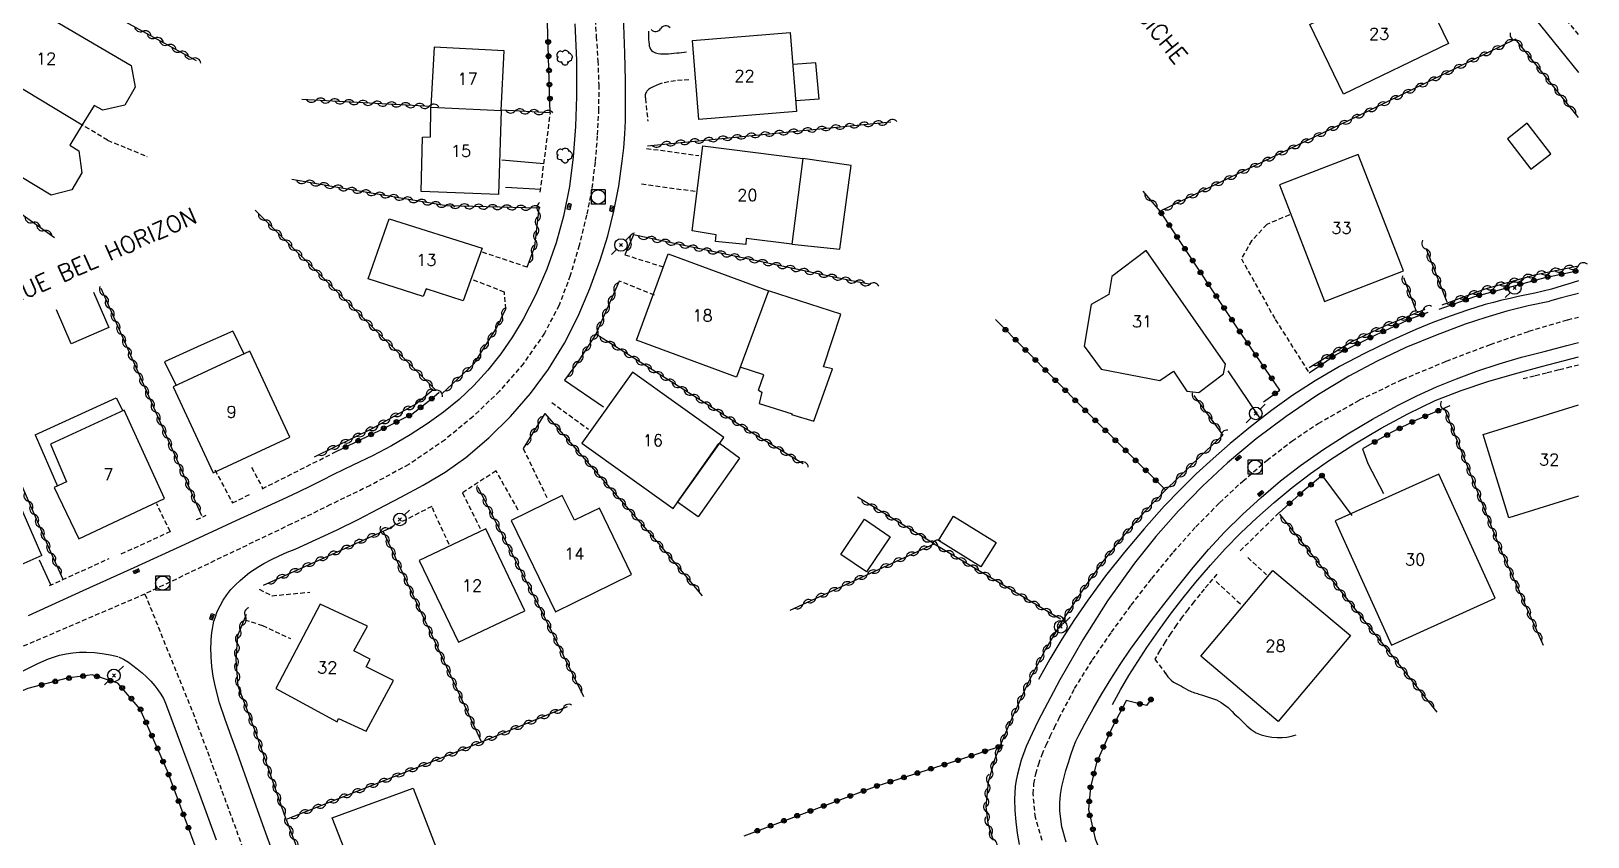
# Model space of a CAD drawing. Header units: millimetres. Extents: x 159000 to 160002, y 156999 to 158000.
# Drawn here: x 159836.4 to 160001, y 157367.5 to 157452.7 of the extents above; entities that cross this region are included whole.
import ezdxf
from ezdxf.enums import TextEntityAlignment as Align

# ---------------------------------------------------------------- set-up
doc = ezdxf.new("R2010")
doc.units = ezdxf.units.MM
doc.linetypes.add('DASHED', pattern=[0.75, 0.5, -0.25])
doc.layers.get('0').update_dxf_attribs({"linetype": 'CONTINUOUS'})
for name, color, linetype in [('W0001', 6, 'DASHED'), ('W0014', 7, 'CONTINUOUS'), ('W0017', 7, 'CONTINUOUS'), ('W0101', 7, 'CONTINUOUS'), ('W0104', 1, 'CONTINUOUS'), ('W0112', 1, 'DASHED'), ('W0300', 7, 'CONTINUOUS'), ('W0310', 3, 'CONTINUOUS'), ('W0323', 7, 'CONTINUOUS'), ('W0401', 7, 'CONTINUOUS'), ('W0420', 7, 'CONTINUOUS'), ('W0473', 7, 'CONTINUOUS'), ('W0989', 7, 'CONTINUOUS'), ('W0991', 7, 'CONTINUOUS'), ('W1102', 7, 'CONTINUOUS')]:
    doc.layers.add(name, color=color, linetype=linetype)
doc.styles.get("Standard").update_dxf_attribs({"font": 'romans.shx', "width": 0.85})

# ---------------------------------------------------------------- blocks, each defined once
blk = doc.blocks.new('T401')
for p, q in [((-0.3, 0.3), (0, 0.3)), ((-0.3, -0.25), (-0.3, 0.3)), ((-0.3, 0.15), (0, 0.15)), ((-0.3, 0), (0, 0)), ((0, 0.3), (0, -0.25)), ((-0.3, -0.15), (0, -0.15)), ((-0.3, -0.25), (-0.3, -0.3)), ((-0.3, -0.3), (0, -0.3)), ((0, -0.3), (0, -0.25))]:
    blk.add_line(p, q)
blk = doc.blocks.new('T420')
for p, q in [((0.75, 0.75), (-0.75, 0.75)), ((-0.75, 0.75), (-0.75, -0.75)), ((0.75, 0.75), (0.75, -0.75)), ((0.75, -0.75), (-0.75, -0.75))]:
    blk.add_line(p, q)
blk.add_ellipse((0, 0), major_axis=(-0.53, 0.53), ratio=1, start_param=3.926991, end_param=10.210176)
blk = doc.blocks.new('T473')
for p, q in [((-0.166667, 0.166667), (0.166667, -0.166667)), ((-0.166667, -0.166667), (0.166667, 0.166667)), ((0.500001, 0.500001), (1.000002, 1.000002)), ((-1.000002, -1.000002), (-0.500001, -0.500001))]:
    blk.add_line(p, q)
blk.add_ellipse((0, 0), major_axis=(0.471405, 0.471405), ratio=1, start_param=5.4977871438, end_param=11.780972451)
blk = doc.blocks.new('T300')
for p, q in [((-0.8, 0.51), (-0.86, 0.34)), ((-0.86, 0.34), (-0.86, 0.17)), ((-0.86, 0.17), (-0.74, 0.06)), ((-0.69, 0.63), (-0.8, 0.51)), ((-0.8, -0.06), (-0.74, 0.06)), ((-0.74, 0.06), (-0.69, 0.11)), ((-0.57, 0.69), (-0.69, 0.63)), ((-0.46, 0.69), (-0.57, 0.69)), ((-0.29, 0.63), (-0.46, 0.69)), ((-0.29, 0.63), (-0.17, 0.74)), ((-0.23, 0.57), (-0.29, 0.63)), ((-0.17, 0.74), (-0.06, 0.8)), ((-0.06, 0.8), (0.06, 0.8)), ((0.06, 0.8), (0.23, 0.74)), ((0.23, 0.74), (0.34, 0.63)), ((0.34, 0.63), (0.4, 0.51)), ((0.46, 0.46), (0.34, 0.46)), ((0.4, 0.51), (0.4, 0.46)), ((0.57, 0.4), (0.46, 0.46)), ((0.57, 0.4), (0.69, 0.29)), ((0.69, 0.29), (0.74, 0.17)), ((0.74, 0.06), (0.69, -0.17)), ((0.74, 0.17), (0.74, 0.06)), ((-0.8, -0.17), (-0.8, -0.06)), ((-0.8, -0.23), (-0.8, -0.17)), ((-0.74, -0.34), (-0.8, -0.23)), ((-0.69, -0.4), (-0.74, -0.34)), ((-0.51, -0.46), (-0.69, -0.4)), ((-0.4, -0.46), (-0.51, -0.46)), ((-0.4, -0.46), (-0.34, -0.46)), ((-0.34, -0.46), (-0.34, -0.4)), ((-0.34, -0.51), (-0.34, -0.46)), ((-0.29, -0.63), (-0.34, -0.51)), ((-0.17, -0.74), (-0.29, -0.63)), ((-0.06, -0.8), (-0.17, -0.74)), ((0.06, -0.8), (-0.06, -0.8)), ((0.17, -0.74), (0.06, -0.8)), ((0.23, -0.69), (0.17, -0.74)), ((0.29, -0.46), (0.23, -0.46)), ((0.29, -0.63), (0.23, -0.69)), ((0.46, -0.4), (0.29, -0.46)), ((0.34, -0.51), (0.29, -0.63)), ((0.34, -0.51), (0.34, -0.46)), ((0.57, -0.34), (0.46, -0.4)), ((0.63, -0.29), (0.57, -0.34)), ((0.69, -0.17), (0.63, -0.29))]:
    blk.add_line(p, q)
blk = doc.blocks.new('t310o')
at = {"color": 0, "linetype": 'Continuous'}
for centre, start, end in [((-0.5, 0.38), 216.8699, 323.1304), ((0.5, -0.37), 36.8699, 143.1303)]:
    blk.add_arc(centre, 0.625, start, end, dxfattribs=at)
blk = doc.blocks.new('t323o')
at = {"color": 0, "linetype": 'Continuous'}
for radius in [0.25, 0.15]:
    blk.add_circle((0, 0), radius, dxfattribs=at)

msp = doc.modelspace()

# ---------------------------------------------------------------- linework, layer by layer
at = {"layer": 'W0001'}
for points in [[(160000, 157452.36), (159996.68, 157456.39)], [(159895.95, 157454.68), (159896.12, 157452.14), (159896.28, 157449.59), (159896.38, 157447.03), (159896.36, 157444.48), (159896.22, 157441.66), (159896, 157438.85), (159895.63, 157436.05), (159895.1, 157433.27), (159894.31, 157430.06), (159893.37, 157426.86), (159892.18, 157423.73), (159890.63, 157420.76), (159888.42, 157417.56), (159885.88, 157414.64), (159883.09, 157411.96), (159880.12, 157409.5), (159876.28, 157406.88), (159872.19, 157404.66), (159868.01, 157402.64), (159863.89, 157400.6), (159848.39, 157393.18)], [(159943.27, 157367.13), (159942.55, 157369.55), (159942.32, 157372.05), (159942.4, 157373.12), (159942.6, 157374.18), (159942.9, 157375.22), (159943.26, 157376.22), (159943.68, 157377.19), (159944.12, 157378.14), (159944.58, 157379.08), (159945.04, 157380.02), (159946.7, 157383.18), (159948.58, 157386.21), (159950.59, 157389.14), (159952.69, 157392.01), (159954.87, 157394.84), (159957.14, 157397.61), (159959.52, 157400.29), (159962.03, 157402.84), (159964.48, 157405.13), (159967.02, 157407.31), (159969.67, 157409.36), (159972.46, 157411.23), (159976.84, 157413.71), (159981.37, 157415.88), (159986, 157417.81), (159990.68, 157419.59), (159994.73, 157420.97), (159998.84, 157422.19), (160000, 157422.48)], [(159848.39, 157393.18), (159825.73, 157383.46), (159822.7, 157382.1), (159819.69, 157380.71), (159816.68, 157379.3), (159813.67, 157377.89), (159810.67, 157376.49), (159807.65, 157375.1), (159804.61, 157373.75), (159801.56, 157372.44), (159798.36, 157371.09), (159795.15, 157369.74), (159791.89, 157368.5), (159788.56, 157367.45), (159786.62, 157366.97), (159784.65, 157366.57), (159782.67, 157366.28), (159780.67, 157366.08)], [(159848.39, 157393.18), (159853.44, 157380.68), (159854.99, 157376.52), (159856.53, 157372.36), (159858.06, 157368.19), (159859.57, 157364.01)]]:
    msp.add_lwpolyline(points, dxfattribs=at)
at = {"layer": 'W0014'}
for points in [[(159994.61, 157454.96), (159998.03, 157450.75), (160000, 157448.34)], [(159893.85, 157453.49), (159894.04, 157449.65), (159894.04, 157445.79), (159893.92, 157442.62), (159893.69, 157439.44), (159893.3, 157436.27), (159892.66, 157433.14), (159891.86, 157430.32), (159890.88, 157427.56), (159889.71, 157424.87), (159888.37, 157422.27), (159887.25, 157420.39), (159886.01, 157418.58), (159884.66, 157416.86), (159883.18, 157415.24), (159881.62, 157413.77), (159879.95, 157412.43), (159878.22, 157411.18), (159876.44, 157410.01), (159874.47, 157408.85), (159872.44, 157407.8), (159870.38, 157406.81), (159868.34, 157405.81), (159867.11, 157405.2), (159865.88, 157404.59), (159864.65, 157403.99), (159863.41, 157403.39)], [(159864.27, 157397.94), (159866.51, 157398.94), (159868.73, 157399.98), (159870.92, 157401.07), (159873.09, 157402.2), (159875.45, 157403.44), (159877.81, 157404.69), (159880.12, 157406.06), (159882.31, 157407.62), (159884.75, 157409.71), (159887.04, 157411.97), (159889.16, 157414.39), (159891.08, 157416.98), (159892.76, 157419.71), (159894.2, 157422.57), (159895.45, 157425.51), (159896.54, 157428.51), (159897.34, 157431.07), (159897.98, 157433.67), (159898.49, 157436.31), (159898.87, 157438.96), (159899.02, 157440.38), (159899.13, 157441.81), (159899.19, 157443.23), (159899.22, 157444.66), (159899.22, 157446.09), (159899.21, 157447.51), (159899.18, 157448.94), (159899.14, 157450.37), (159898.98, 157454.33)], [(160000, 157426.31), (159999.98, 157426.31), (159999.41, 157426.13), (159998.84, 157425.95), (159998.27, 157425.77), (159997.69, 157425.6), (159997.12, 157425.44), (159996.25, 157425.22), (159995.37, 157425.02), (159994.5, 157424.83), (159993.62, 157424.64), (159992.74, 157424.45), (159991.87, 157424.25), (159991, 157424.03), (159990.13, 157423.79), (159988.26, 157423.21), (159986.41, 157422.58), (159984.58, 157421.89), (159982.77, 157421.15), (159980.04, 157419.93), (159977.34, 157418.64), (159974.7, 157417.26), (159972.12, 157415.75), (159969.78, 157414.22), (159967.51, 157412.59), (159965.31, 157410.87), (159963.16, 157409.1), (159961.34, 157407.53), (159959.57, 157405.89), (159957.85, 157404.21), (159956.18, 157402.46), (159954.04, 157400.08), (159951.97, 157397.63), (159949.98, 157395.11), (159948.08, 157392.53), (159946.68, 157390.49), (159945.34, 157388.42), (159944.07, 157386.29), (159942.88, 157384.13)], [(160000, 157424.98), (159999.14, 157424.76), (159998.03, 157424.46), (159996.92, 157424.16)], [(159996.92, 157424.14), (159994.66, 157423.66), (159992.42, 157423.09), (159990.2, 157422.44), (159988.01, 157421.71), (159984.86, 157420.53), (159981.74, 157419.25), (159978.68, 157417.82), (159975.7, 157416.23), (159972.33, 157414.19), (159969.06, 157411.97), (159965.91, 157409.6), (159962.88, 157407.06), (159960.22, 157404.6), (159957.69, 157402), (159955.29, 157399.28), (159953.03, 157396.44), (159950.19, 157392.47), (159947.56, 157388.35), (159945.12, 157384.11), (159942.86, 157379.78), (159942.2, 157378.43), (159941.57, 157377.05), (159941.04, 157375.63), (159940.65, 157374.15), (159940.53, 157373.49), (159940.43, 157372.83), (159940.37, 157372.16), (159940.35, 157371.49), (159940.39, 157370.29), (159940.49, 157369.09), (159940.64, 157367.9), (159940.83, 157366.71)], [(159945.82, 157366.95), (159945.36, 157368.56), (159945.14, 157370.22), (159945.15, 157371.1), (159945.22, 157371.97), (159945.36, 157372.84), (159945.55, 157373.69), (159945.78, 157374.53), (159946.04, 157375.35), (159946.31, 157376.17), (159946.58, 157376.99), (159946.84, 157377.64), (159947.14, 157378.26), (159947.46, 157378.87), (159947.79, 157379.47), (159948.67, 157381.06), (159949.58, 157382.64), (159950.52, 157384.19), (159951.51, 157385.72), (159952.61, 157387.35), (159953.76, 157388.95), (159954.94, 157390.53), (159956.14, 157392.09), (159957.68, 157394.05), (159959.23, 157396), (159960.84, 157397.9), (159962.54, 157399.73), (159964.44, 157401.61), (159966.42, 157403.41), (159968.47, 157405.14), (159970.59, 157406.77), (159973.06, 157408.51), (159975.59, 157410.14), (159978.19, 157411.68), (159980.84, 157413.12), (159982.89, 157414.14), (159984.97, 157415.09), (159987.09, 157415.96), (159989.23, 157416.77), (159991.58, 157417.54), (159993.96, 157418.22), (159996.36, 157418.84), (159998.75, 157419.46), (160000, 157419.8)], [(159950.69, 157381.49), (159951.55, 157383.04), (159952.44, 157384.56), (159953.37, 157386.06), (159954.34, 157387.54), (159955.57, 157389.31), (159956.85, 157391.06), (159958.17, 157392.77), (159959.53, 157394.44), (159961.06, 157396.22), (159962.63, 157397.95), (159964.26, 157399.64), (159965.96, 157401.26), (159967.79, 157402.88), (159969.69, 157404.44), (159971.64, 157405.92), (159973.65, 157407.33), (159976.34, 157409.07), (159979.1, 157410.73), (159981.92, 157412.26), (159984.83, 157413.64), (159987.58, 157414.72), (159990.38, 157415.65), (159993.22, 157416.46), (159996.06, 157417.24), (159998.51, 157417.89), (160000, 157418.26)], [(159863.38, 157403.39), (159857.99, 157400.91), (159852.6, 157398.44), (159847.2, 157395.97), (159841.81, 157393.52), (159836.03, 157390.89)], [(159862.51, 157364.23), (159861.04, 157368.28), (159859.58, 157372.34), (159858.15, 157376.41), (159857.52, 157378.16), (159856.88, 157379.9), (159856.29, 157381.67), (159855.82, 157383.48), (159855.62, 157384.49), (159855.48, 157385.51), (159855.39, 157386.53), (159855.37, 157387.56), (159855.38, 157387.96), (159855.4, 157388.35), (159855.43, 157388.74), (159855.47, 157389.13), (159855.53, 157389.52), (159855.6, 157389.91), (159855.69, 157390.3), (159855.8, 157390.68), (159856.04, 157391.32), (159856.33, 157391.94), (159856.67, 157392.53), (159857.05, 157393.1), (159857.48, 157393.65), (159857.95, 157394.16), (159858.45, 157394.63), (159858.98, 157395.09), (159859.45, 157395.45), (159859.94, 157395.79), (159860.45, 157396.11), (159860.96, 157396.4), (159861.77, 157396.83), (159862.59, 157397.23), (159863.43, 157397.6), (159864.27, 157397.94)], [(159812.68, 157374.68), (159818.2, 157377.24), (159823.73, 157379.77), (159829.27, 157382.27), (159834.83, 157384.75), (159835.94, 157385.27), (159837.05, 157385.82), (159838.18, 157386.32), (159839.36, 157386.71), (159840.06, 157386.87), (159840.77, 157386.97), (159841.48, 157387.02), (159842.2, 157387.03), (159843.04, 157387), (159843.88, 157386.91), (159844.72, 157386.77), (159845.54, 157386.59)], [(159845.6, 157386.56), (159846.13, 157386.3), (159846.64, 157385.98), (159847.12, 157385.63), (159847.58, 157385.27), (159848.08, 157384.86), (159848.56, 157384.43), (159849.02, 157383.97), (159849.44, 157383.48), (159849.77, 157383.05), (159850.07, 157382.59), (159850.34, 157382.12), (159850.58, 157381.63)], [(159850.58, 157381.63), (159852.37, 157376.82), (159854.15, 157372.02), (159855.92, 157367.2)]]:
    msp.add_lwpolyline(points, dxfattribs=at)
at = {"layer": 'W0017'}
for points in [[(159886.14, 157439.1), (159890.58, 157438.71)], [(159886.52, 157436.2), (159890.24, 157436.02)], [(159966.29, 157411.82), (159962.93, 157416.78)], [(159892.77, 157415.79), (159896.87, 157412.97)], [(159977.13, 157408.54), (159977.71, 157406.98), (159979.35, 157403.83)], [(159976.05, 157401.48), (159972.87, 157405.75)], [(159838.44, 157394.14), (159837.24, 157396.75)], [(159956.29, 157384.86), (159956.42, 157384.64), (159956.57, 157384.43), (159956.73, 157384.24), (159956.92, 157384.07), (159957.17, 157383.88), (159957.44, 157383.72), (159957.72, 157383.58), (159958, 157383.43), (159958.23, 157383.3), (159958.47, 157383.16), (159958.71, 157383.03), (159958.95, 157382.91), (159959.1, 157382.85), (159959.24, 157382.8), (159959.39, 157382.75), (159959.54, 157382.7), (159959.69, 157382.66), (159959.84, 157382.61), (159959.99, 157382.57), (159960.13, 157382.52), (159960.65, 157382.34), (159961.18, 157382.17), (159961.7, 157381.98), (159962.19, 157381.72), (159962.44, 157381.55), (159962.69, 157381.37), (159962.92, 157381.17), (159963.14, 157380.96), (159963.36, 157380.75), (159963.57, 157380.53), (159963.79, 157380.33), (159964.02, 157380.12), (159964.46, 157379.71), (159964.9, 157379.26), (159965.36, 157378.85), (159965.89, 157378.51), (159966.43, 157378.29), (159966.99, 157378.14), (159967.56, 157378.06), (159968.13, 157378.02), (159968.64, 157378.02), (159969.14, 157378.06), (159969.64, 157378.15), (159970.12, 157378.29)]]:
    msp.add_lwpolyline(points, dxfattribs=at)
at = {"layer": 'W0101'}
for points in [[(159982.66, 157458.78), (159986.23, 157451.42), (159975.14, 157446.05), (159971.57, 157453.41)], [(159917.3, 157444.22), (159906.97, 157443.37), (159906.28, 157451.73), (159916.62, 157452.58)], [(159906.25, 157431.6), (159907.4, 157440.6), (159917.95, 157439.25), (159916.8, 157430.19), (159911.98, 157430.77), (159911.92, 157430.15), (159908.73, 157430.48), (159908.81, 157431.16)], [(159968.37, 157436.45), (159973.14, 157424.13), (159981.47, 157427.35), (159976.7, 157439.67)], [(159874.2, 157432.86), (159884.06, 157429.78), (159882.04, 157424.18), (159878.14, 157425.47), (159877.81, 157424.64), (159871.99, 157426.51)], [(159900.37, 157420.02), (159903.73, 157429.16), (159914.32, 157425.26), (159910.96, 157416.12)], [(159957.16, 157416.75), (159958.58, 157414.63), (159959.85, 157414.51), (159962.45, 157416.47), (159962.67, 157417.51), (159954.26, 157429.52), (159950.62, 157426.77), (159950.33, 157424.87), (159948.44, 157423.8), (159947.7, 157419.4), (159949.51, 157416.97), (159955.71, 157415.77)], [(159855.61, 157406), (159863.72, 157409.78), (159859.48, 157418.88), (159851.37, 157415.1)], [(159894.59, 157409.13), (159904.23, 157402.24), (159909.6, 157409.75), (159899.96, 157416.64)], [(159841.4, 157399.01), (159850.45, 157403.3), (159846.21, 157412.64), (159838.39, 157409.03), (159840.09, 157405.04), (159838.8, 157404.45)], [(159985.21, 157405.87), (159974.26, 157400.91), (159980.2, 157387.79), (159991.16, 157392.75)], [(159887.12, 157400.97), (159891.79, 157391.3), (159899.83, 157395.25), (159896.46, 157402.28), (159893.8, 157400.99), (159892.52, 157403.59)], [(159877.4, 157396.74), (159881.53, 157388.08), (159888.55, 157391.42), (159884.42, 157400.09)], [(159975.86, 157388.81), (159968.22, 157379.71), (159960.03, 157386.6), (159967.67, 157395.69)], [(159866.93, 157392.13), (159862.22, 157383.21), (159868.7, 157379.66), (159868.87, 157380.03), (159871.77, 157378.69), (159874.69, 157384.05), (159871.78, 157385.5), (159872.2, 157386.3), (159870.48, 157387.19), (159871.92, 157389.77)], [(159873.29, 157360.14), (159872.04, 157363.57), (159870.74, 157363.04), (159868.2, 157369.53), (159876.75, 157372.64), (159879.32, 157365.98), (159878.19, 157365.52), (159879.48, 157362.42)]]:
    msp.add_lwpolyline(points, close=True, dxfattribs=at)
for points in [[(159829.76, 157450.05), (159833.83, 157456.82), (159846.93, 157449.09), (159847.37, 157446.79), (159846.26, 157444.88), (159843.94, 157444.36), (159843.02, 157444.86), (159841.75, 157442.8)], [(159838.47, 157435.38), (159825.6, 157443.13), (159829.76, 157450.05)], [(159886.05, 157444.36), (159886.39, 157450.62), (159878.96, 157451.02), (159878.62, 157444.76)], [(159885.79, 157435.43), (159877.6, 157435.77), (159877.74, 157441.49), (159878.58, 157441.54), (159878.61, 157444.67)], [(159886.05, 157444.34), (159885.79, 157435.43)], [(159841.75, 157442.8), (159840.44, 157440.67), (159841.4, 157440.06), (159841.71, 157437.74), (159840.65, 157435.92), (159838.47, 157435.38)], [(159992.62, 157401.26), (159989.9, 157410.05), (160000, 157413.18)], [(160000, 157403.54), (159992.62, 157401.26)]]:
    msp.add_lwpolyline(points, dxfattribs=at)
at = {"layer": 'W0104'}
for points in [[(159919.69, 157445.52), (159919.34, 157449.35), (159916.9, 157449.19)], [(159919.69, 157445.52), (159917.21, 157445.35)], [(159916.8, 157430.19), (159921.88, 157429.66), (159923.08, 157438.52), (159917.95, 157439.25)], [(159842.94, 157425.11), (159844.57, 157421.39)], [(159913.27, 157414.75), (159913.64, 157414.52), (159913.34, 157413.35), (159916.84, 157412.24), (159916.76, 157412.17), (159919.13, 157411.45), (159921.1, 157416.99), (159920.14, 157417.22), (159921.96, 157422.8), (159914.32, 157425.26)], [(159844.57, 157421.39), (159840.6, 157419.64), (159839.02, 157423.25)], [(159857.69, 157421), (159854.32, 157419.49), (159850.47, 157417.73), (159851.7, 157415.25)], [(159857.69, 157421), (159858.85, 157418.58)], [(159913.27, 157414.75), (159913.83, 157416.35), (159911.35, 157417.19)], [(159836.78, 157410.01), (159845.34, 157413.94), (159846.04, 157412.56)], [(159836.78, 157410.01), (159839.13, 157404.6)], [(159911.27, 157407.54), (159906.89, 157401.34), (159904.69, 157402.89), (159909.07, 157409.09)], [(159911.27, 157407.54), (159909.13, 157409.09)], [(159837.48, 157397.27), (159834.35, 157404.5)], [(159837.48, 157397.27), (159834.31, 157395.85)]]:
    msp.add_lwpolyline(points, dxfattribs=at)
for points in [[(159997.07, 157439.75), (159994.57, 157442.97), (159992.46, 157441.33), (159994.96, 157438.11)], [(159927.2, 157399.25), (159924.69, 157395.54), (159921.98, 157397.37), (159924.49, 157401.09)], [(159933.9, 157401.41), (159938.39, 157398.62), (159936.79, 157396.05), (159932.31, 157398.84)]]:
    msp.add_lwpolyline(points, close=True, dxfattribs=at)
at = {"layer": 'W0112'}
for points in [[(159901.65, 157452.72), (159901.63, 157452.43), (159901.63, 157452.13), (159901.64, 157451.84), (159901.67, 157451.55), (159901.7, 157451.36), (159901.72, 157451.17), (159901.77, 157450.98), (159901.86, 157450.81), (159901.97, 157450.68), (159902.1, 157450.57), (159902.24, 157450.48), (159902.39, 157450.42), (159902.65, 157450.34), (159902.92, 157450.31), (159903.19, 157450.31), (159903.46, 157450.31), (159903.75, 157450.32), (159904.04, 157450.35), (159904.33, 157450.38), (159904.62, 157450.42), (159904.88, 157450.44), (159905.14, 157450.47), (159905.4, 157450.51), (159905.66, 157450.54)], [(159905.9, 157447.55), (159905.2, 157447.54), (159904.49, 157447.47), (159903.79, 157447.36), (159903.1, 157447.2), (159902.78, 157447.11), (159902.46, 157446.98), (159902.15, 157446.84), (159901.86, 157446.68), (159901.76, 157446.62), (159901.65, 157446.55), (159901.56, 157446.47), (159901.48, 157446.38), (159901.41, 157446.29), (159901.35, 157446.2), (159901.31, 157446.09), (159901.28, 157445.98), (159901.27, 157445.9), (159901.27, 157445.81), (159901.28, 157445.72), (159901.31, 157445.64)], [(159901.31, 157445.61), (159901.56, 157443.2)], [(159890.2, 157435.7), (159891.26, 157444.08)], [(159844.44, 157441.18), (159841.75, 157442.8)], [(159844.44, 157441.18), (159848.61, 157439.47)], [(159901.42, 157440.32), (159906.96, 157439.55)], [(159900.89, 157436.58), (159906.7, 157435.76)], [(159969.41, 157433.29), (159967.02, 157432.27), (159965.42, 157430.54), (159964.33, 157428.65), (159967.92, 157422.21), (159971.49, 157416.57)], [(159888.82, 157427.75), (159884.03, 157429.35)], [(159899.15, 157429.06), (159903.07, 157427.82)], [(159886.55, 157423.34), (159886.4, 157425.11), (159882.94, 157426.47)], [(159902.27, 157424.79), (159898.53, 157426.29)], [(160000, 157417.4), (159999.17, 157417.2), (159997.89, 157416.88), (159996.61, 157416.56), (159995.33, 157416.24), (159994.05, 157415.91)], [(159891.4, 157413.45), (159895.29, 157410.61)], [(159888.39, 157408.56), (159890.98, 157403.2)], [(159860.8, 157404.32), (159868.24, 157408.06)], [(159855.78, 157406.32), (159857.65, 157402.83)], [(159859.65, 157406.59), (159860.85, 157404.36)], [(159887.86, 157402.06), (159885.52, 157406.21), (159881.96, 157403.88)], [(159857.65, 157402.83), (159859.45, 157403.7)], [(159881.96, 157403.88), (159883.83, 157400.13)], [(159851.05, 157399.79), (159849.63, 157402.73)], [(159880.55, 157398.43), (159878.71, 157402.45), (159874.28, 157400.16)], [(159853.84, 157401.05), (159854.88, 157401.52)], [(159968.29, 157401.78), (159964.06, 157397.6)], [(159845.89, 157397.43), (159851.17, 157399.84)], [(159965, 157397.05), (159966.98, 157395.23)], [(159838.28, 157394.07), (159844.59, 157396.93)], [(159860.48, 157393.7), (159861.83, 157393), (159865.83, 157393.39)], [(159961.75, 157395.29), (159961.29, 157394.76), (159960.84, 157394.23), (159960.4, 157393.7), (159959.96, 157393.16), (159959.32, 157392.37), (159958.69, 157391.57), (159958.07, 157390.76), (159957.47, 157389.93), (159956.87, 157389.04), (159956.28, 157388.14), (159955.72, 157387.23), (159955.18, 157386.3)], [(159961.66, 157394.51), (159964.23, 157392.14)], [(159858.92, 157390.46), (159860.81, 157389.87), (159863.77, 157388.47)], [(159955.18, 157386.3), (159956.29, 157384.83)]]:
    msp.add_lwpolyline(points, dxfattribs=at)
at = {"layer": 'W0310'}
for points in [[(159832.54, 157461.63), (159845.55, 157454.13), (159853.82, 157449.61)], [(159993.32, 157451.86), (159976.66, 157443.71), (159955.73, 157433.66)], [(160000, 157443.59), (159993.32, 157451.86)], [(159878.62, 157444.76), (159864.99, 157445.5)], [(159838.84, 157430.85), (159830.92, 157436.45), (159820.57, 157443.69)], [(159891.26, 157444.08), (159886.05, 157444.36)], [(159901.53, 157440.58), (159927.28, 157443.11)], [(159890.06, 157433.99), (159880.27, 157434.24), (159868.98, 157436.16), (159863.92, 157437.04)], [(159955.73, 157433.66), (159953.96, 157435.8)], [(159860.03, 157433.79), (159879.15, 157414.73)], [(159888.82, 157427.75), (159889.61, 157429.93), (159890.06, 157433.99)], [(159900.06, 157431.16), (159899.15, 157429.06)], [(159925.15, 157425.91), (159922.94, 157426.35), (159900.06, 157431.16)], [(159983.83, 157429.77), (159986.06, 157424.09)], [(159981.47, 157426.65), (159982.82, 157423.09)], [(159985.55, 157423.77), (159990.12, 157425.45), (159995.51, 157426.99), (160000, 157427.88)], [(159854.39, 157401.46), (159843.75, 157425.49)], [(159898.53, 157426.29), (159896.07, 157420.66), (159893.86, 157417.24)], [(159879.77, 157414.35), (159883.19, 157417.57), (159885.57, 157421.32), (159886.55, 157423.34)], [(159971.5, 157417.14), (159976.02, 157419.89), (159979.43, 157421.51), (159983.77, 157423.31)], [(159917.99, 157406.95), (159912.83, 157410.1), (159896.07, 157420.66)], [(159893.86, 157417.27), (159892.77, 157415.79)], [(159829.83, 157416.35), (159832.88, 157410.29), (159838.4, 157397.66), (159839.69, 157394.76)], [(159866.31, 157407.69), (159872.5, 157410.71), (159877.01, 157413.26), (159878.88, 157414.83)], [(159959.32, 157414.19), (159962.37, 157410)], [(159890.67, 157412.29), (159888.39, 157408.56)], [(159890.68, 157412.28), (159902.7, 157398.53), (159907.32, 157393)], [(159985.77, 157412.85), (159991.61, 157398.26), (159996.26, 157387.76)], [(159960.01, 157407.75), (159962.37, 157410)], [(159960.01, 157407.75), (159956.35, 157404.22)], [(159883.6, 157404.48), (159890.48, 157391.08), (159894.75, 157382.33)], [(159956.35, 157404.22), (159954.02, 157401.79), (159951.8, 157399.26), (159949.7, 157396.63), (159947.73, 157393.9), (159945.61, 157390.66), (159943.62, 157387.34), (159941.81, 157383.91), (159940.2, 157380.38), (159939.22, 157378.09), (159938.28, 157375.74), (159937.57, 157373.28), (159937.31, 157370.72), (159937.53, 157368.91), (159938.09, 157367.17)], [(159931.84, 157398.48), (159923.73, 157403.44)], [(159968.35, 157401.63), (159984.99, 157380.69)], [(159860.94, 157394.13), (159874.28, 157400.16)], [(159878.2, 157389.96), (159873.6, 157399.78)], [(159916.61, 157391.49), (159931.84, 157398.48)], [(159931.84, 157398.48), (159945.19, 157390.55)], [(159863.34, 157369.35), (159860.17, 157378.34), (159858.26, 157383.43), (159858.05, 157386.25), (159858.23, 157388.81), (159859.12, 157391.06)], [(159878.2, 157389.96), (159883.98, 157377.53)], [(159893.05, 157381.25), (159884.05, 157377.56), (159863.34, 157369.35)], [(159863.34, 157369.33), (159867.32, 157358.84)]]:
    msp.add_lwpolyline(points, dxfattribs=at)
at = {"layer": 'W0323'}
for points in [[(159891.25, 157444.08), (159891.15, 157447.52), (159890.89, 157456.07)], [(159968.4, 157414.76), (159963.85, 157421.42), (159955.73, 157433.66)], [(159985.24, 157423.32), (159989.01, 157424.64), (159996.46, 157426.67), (160000, 157427.4)], [(159938.34, 157422.21), (159947.66, 157412.77), (159956.27, 157404.24)], [(159971.49, 157416.57), (159974.36, 157418.52), (159978.61, 157420.63), (159982.29, 157422.31), (159984.1, 157422.98)], [(159868.27, 157408.07), (159873.53, 157410.67), (159876.6, 157412.19), (159878.68, 157413.83), (159879.49, 157414.55)], [(159966.67, 157413.52), (159968.4, 157414.76)], [(159986.38, 157413.08), (159982.89, 157411.62), (159980.26, 157410.29), (159977.13, 157408.54)], [(159972.9, 157405.75), (159970.83, 157404.02), (159968.32, 157401.78)], [(159865.44, 157334.37), (159860.6, 157348.55), (159855.83, 157360.83), (159850.76, 157374.44), (159847.9, 157381.02), (159845.54, 157383.76), (159842.82, 157384.63), (159840.16, 157384.27), (159836.02, 157383.2), (159831.63, 157381.34), (159823.02, 157377.31), (159807.3, 157370.22)], [(159954.9, 157382.19), (159954.3, 157381.41), (159952.14, 157381.91)], [(159952.14, 157381.88), (159950.68, 157379.07), (159949.01, 157375.37), (159948.38, 157372.77), (159948.16, 157370.38), (159948.86, 157367.31), (159950.12, 157364.15), (159952.07, 157359.01), (159953.74, 157354.22)], [(159911.74, 157367.62), (159925.82, 157372.9), (159934.24, 157375.57), (159939.18, 157377.2)]]:
    msp.add_lwpolyline(points, dxfattribs=at)
at = {"layer": 'W1102'}
for points in [[(159829.76, 157450.05), (159841.75, 157442.8)], [(159878.61, 157444.67), (159886.05, 157444.34)]]:
    msp.add_lwpolyline(points, dxfattribs=at)

# ---------------------------------------------------------------- block references
at = {"layer": 'W0300'}
for p in [(159892.82, 157449.91), (159892.82, 157439.55)]:
    msp.add_blockref('T300', p, dxfattribs=at)
at = {"layer": 'W0310'}
for p, rotation in [((159848.17, 157452.7), 331.315219185921), ((159902.92, 157452.97), 5.254630420965166), ((159849.48, 157451.98), 331.315219185921), ((159850.8, 157451.26), 331.315219185921), ((159990.84, 157450.65), 206.0674405132715), ((159992.18, 157451.31), 206.0674405132715), ((159993.4, 157451.75), 128.9318725098217), ((159994.34, 157450.59), 128.9318725098217), ((159852.12, 157450.54), 331.315219185921), ((159853.43, 157449.82), 331.315219185921), ((159988.14, 157449.33), 206.0674405132715), ((159989.49, 157449.99), 206.0674405132715), ((159995.29, 157449.42), 128.9318725098217), ((159984.1, 157447.35), 206.0674405132715), ((159985.45, 157448.01), 206.0674405132715), ((159986.79, 157448.67), 206.0674405132715), ((159996.23, 157448.25), 128.9318725098217), ((159997.17, 157447.09), 128.9318725098217), ((159981.41, 157446.03), 206.0674405132715), ((159982.75, 157446.69), 206.0674405132715), ((159998.11, 157445.92), 128.9318725098217), ((159866.49, 157445.42), 176.9103791866235), ((159867.98, 157445.34), 176.9103791866235), ((159869.48, 157445.25), 176.9103791866235), ((159870.98, 157445.17), 176.9103791866235), ((159872.48, 157445.09), 176.9103791866235), ((159873.98, 157445.01), 176.9103791866235), ((159875.47, 157444.93), 176.9103791866235), ((159876.97, 157444.85), 176.9103791866235), ((159878.47, 157444.77), 176.9103791866235), ((159977.36, 157444.06), 206.0674405132715), ((159978.71, 157444.72), 206.0674405132715), ((159980.06, 157445.38), 206.0674405132715), ((159999.06, 157444.75), 128.9318725098217), ((159887.55, 157444.28), 176.910379186579), ((159889.04, 157444.2), 176.910379186579), ((159890.54, 157444.12), 176.910379186579), ((159923.92, 157442.78), 5.59508838509257), ((159925.41, 157442.92), 5.59508838509257), ((159926.91, 157443.07), 5.59508838509257), ((159974.66, 157442.75), 205.6645849189324), ((159976.01, 157443.4), 205.6645849189324), ((159907.5, 157441.17), 5.59508838509257), ((159908.99, 157441.32), 5.59508838509257), ((159910.49, 157441.46), 5.59508838509257), ((159911.98, 157441.61), 5.59508838509257), ((159913.47, 157441.75), 5.59508838509257), ((159914.96, 157441.9), 5.59508838509257), ((159916.46, 157442.05), 5.59508838509257), ((159917.95, 157442.19), 5.59508838509257), ((159919.44, 157442.34), 5.59508838509257), ((159920.94, 157442.49), 5.59508838509257), ((159922.43, 157442.63), 5.59508838509257), ((159970.61, 157440.8), 205.6645849189324), ((159971.96, 157441.45), 205.6645849189324), ((159973.31, 157442.1), 205.6645849189324), ((159903.02, 157440.73), 5.59508838509257), ((159904.51, 157440.88), 5.59508838509257), ((159906.01, 157441.02), 5.59508838509257), ((159967.9, 157439.5), 205.6645849189324), ((159969.25, 157440.15), 205.6645849189324), ((159963.85, 157437.56), 205.6645849189324), ((159965.2, 157438.21), 205.6645849189324), ((159966.55, 157438.86), 205.6645849189324), ((159865.4, 157436.78), 170.1294791250947), ((159866.88, 157436.52), 170.1294791250947), ((159868.36, 157436.26), 170.1294791250947), ((159961.14, 157436.26), 205.6645849189324), ((159962.49, 157436.91), 205.6645849189324), ((159869.83, 157436.01), 170.3814423786069), ((159871.31, 157435.76), 170.3814423786069), ((159872.79, 157435.51), 170.3814423786069), ((159874.27, 157435.26), 170.3814423786069), ((159875.75, 157435.01), 170.3814423786069), ((159877.23, 157434.76), 170.3814423786069), ((159878.71, 157434.51), 170.3814423786069), ((159954.78, 157434.81), 129.6320046546788), ((159957.09, 157434.31), 205.6645849189324), ((159958.44, 157434.96), 205.6645849189324), ((159959.79, 157435.61), 205.6645849189324), ((159836.52, 157432.48), 144.733997347523), ((159861.09, 157432.73), 315.1008676731956), ((159880.19, 157434.26), 170.3814423786069), ((159881.69, 157434.21), 178.5496357155566), ((159883.19, 157434.17), 178.5496357155566), ((159884.68, 157434.13), 178.5496357155566), ((159886.18, 157434.09), 178.5496357155566), ((159887.68, 157434.06), 178.5496357155566), ((159889.18, 157434.02), 178.5496357155566), ((159890.02, 157433.59), 83.60872457454425), ((159837.75, 157431.62), 144.733997347523), ((159862.15, 157431.67), 315.1008676731956), ((159889.69, 157430.61), 83.60872457454425), ((159889.85, 157432.1), 83.60872457454425), ((159863.22, 157430.61), 315.1008676731956), ((159864.28, 157429.55), 315.1008676731956), ((159889.33, 157429.17), 70.18808918167225), ((159899.74, 157430.44), 246.5114402230997), ((159901.53, 157430.85), 168.139357602907), ((159902.99, 157430.54), 168.139357602907), ((159904.46, 157430.24), 168.139357602907), ((159905.93, 157429.93), 168.139357602907), ((159907.4, 157429.62), 168.139357602907), ((159983.86, 157429.67), 291.4611669040351), ((159865.34, 157428.49), 315.1008676731956), ((159866.4, 157427.44), 315.1008676731956), ((159908.87, 157429.31), 168.139357602907), ((159910.33, 157429), 168.139357602907), ((159911.8, 157428.69), 168.139357602907), ((159913.27, 157428.39), 168.139357602907), ((159914.74, 157428.08), 168.139357602907), ((159984.41, 157428.28), 291.4611669040351), ((159999.94, 157427.87), 11.2568808415871), ((159867.47, 157426.38), 315.1008676731956), ((159916.21, 157427.77), 168.139357602907), ((159917.67, 157427.46), 168.139357602907), ((159919.14, 157427.15), 168.139357602907), ((159920.61, 157426.84), 168.139357602907), ((159922.08, 157426.54), 168.139357602907), ((159923.55, 157426.23), 168.6697498746234), ((159981.76, 157425.89), 290.7848610137206), ((159984.96, 157426.88), 291.4611669040351), ((159992.64, 157426.17), 15.88921119253822), ((159994.09, 157426.58), 15.88921119253822), ((159995.53, 157426.99), 11.2568808415871), ((159997, 157427.29), 11.2568808415871), ((159998.47, 157427.58), 11.2568808415871), ((159844.06, 157424.78), 113.887394430171), ((159868.53, 157425.32), 315.1008676731956), ((159869.59, 157424.26), 315.1008676731956), ((159898.04, 157425.17), 246.3903608541367), ((159925.02, 157425.94), 168.6697498746234), ((159982.29, 157424.49), 290.7848610137206), ((159985.51, 157425.49), 291.4611669040351), ((159988.36, 157424.8), 20.26603643366986), ((159989.77, 157425.32), 20.26603643366986), ((159991.2, 157425.76), 15.88921119253822), ((159844.67, 157423.41), 113.887394430171), ((159870.65, 157423.2), 315.1008676731956), ((159886.17, 157422.55), 64.02736766595625), ((159896.84, 157422.42), 246.3903608541367), ((159897.44, 157423.8), 246.3903608541367), ((159983.53, 157423.21), 22.57110259432867), ((159986.95, 157424.28), 20.26603643366986), ((159845.28, 157422.03), 113.887394430171), ((159845.88, 157420.66), 113.887394430171), ((159871.72, 157422.14), 315.1008676731956), ((159872.78, 157421.08), 315.1008676731956), ((159885.5, 157421.2), 57.64855930623997), ((159896.24, 157421.05), 246.3903608541367), ((159979.37, 157421.47), 25.31880374324399), ((159980.76, 157422.05), 22.57110259432867), ((159982.14, 157422.63), 22.57110259432867), ((159846.49, 157419.29), 113.887394430171), ((159873.84, 157420.02), 315.1008676731956), ((159884.7, 157419.94), 57.64855930623997), ((159895.49, 157419.76), 237.160778020204), ((159897.34, 157419.86), 147.8014557111049), ((159975.34, 157419.48), 31.32990033167354), ((159976.66, 157420.19), 25.31880374324399), ((159978.02, 157420.83), 25.31880374324399), ((159847.1, 157417.92), 113.887394430171), ((159874.9, 157418.97), 315.1008676731956), ((159875.97, 157417.91), 315.1008676731956), ((159883.89, 157418.67), 57.64855930623997), ((159894.68, 157418.5), 237.160778020204), ((159898.61, 157419.06), 147.8014557111049), ((159899.88, 157418.26), 147.8014557111049), ((159972.78, 157417.92), 31.32990033167354), ((159974.06, 157418.7), 31.32990033167354), ((159847.71, 157416.55), 113.887394430171), ((159877.03, 157416.85), 315.1008676731956), ((159881.96, 157416.41), 43.20361626776885), ((159883.05, 157417.43), 43.20361626776885), ((159893.66, 157417), 233.5362270322524), ((159901.15, 157417.46), 147.8014557111049), ((159902.42, 157416.66), 147.8014557111049), ((159848.31, 157415.18), 113.887394430171), ((159878.09, 157415.79), 315.1008676731956), ((159879.15, 157414.73), 315.1008676731956), ((159880.87, 157415.38), 43.20361626776885), ((159903.69, 157415.86), 147.8014557111049), ((159904.96, 157415.06), 147.8014557111049), ((159848.92, 157413.81), 113.887394430171), ((159849.53, 157412.43), 113.887394430171), ((159876.96, 157413.23), 29.50604731927594), ((159878.11, 157414.18), 39.97356703203079), ((159906.23, 157414.26), 147.8014557111049), ((159907.49, 157413.46), 147.8014557111049), ((159959.73, 157413.64), 305.9770027678441), ((159985.84, 157412.66), 291.8047948013235), ((159850.14, 157411.06), 113.887394430171), ((159874.34, 157411.75), 29.50604731927594), ((159875.65, 157412.49), 29.50604731927594), ((159889.96, 157411.12), 238.4423395866938), ((159891.65, 157411.17), 311.1472761954013), ((159908.76, 157412.67), 147.8014557111049), ((159910.03, 157411.87), 147.8014557111049), ((159911.3, 157411.07), 147.8014557111049), ((159960.61, 157412.43), 305.9770027678441), ((159961.49, 157411.21), 305.9770027678441), ((159986.4, 157411.27), 291.8047948013235), ((159850.74, 157409.69), 113.887394430171), ((159870.36, 157409.66), 25.96192079590038), ((159871.71, 157410.32), 25.96192079590038), ((159873.04, 157411.01), 29.50604731927594), ((159889.17, 157409.84), 238.4423395866938), ((159892.63, 157410.04), 311.1472761954013), ((159912.57, 157410.27), 147.8014557111049), ((159913.85, 157409.48), 148.554948182866), ((159962.18, 157409.82), 43.63192836496657), ((159986.96, 157409.88), 291.8047948013235), ((159851.35, 157408.32), 113.887394430171), ((159867.66, 157408.35), 25.96192079590038), ((159869.01, 157409.01), 25.96192079590038), ((159893.62, 157408.91), 311.1472761954013), ((159894.61, 157407.78), 311.1472761954013), ((159915.13, 157408.7), 148.554948182866), ((159916.41, 157407.92), 148.554948182866), ((159961.1, 157408.79), 43.63192836496657), ((159987.52, 157408.48), 291.8047948013235), ((159851.96, 157406.95), 113.887394430171), ((159895.6, 157406.66), 311.1472761954013), ((159917.69, 157407.13), 148.554948182866), ((159958.51, 157406.3), 223.9485269967537), ((159959.59, 157407.34), 223.9485269967537), ((159988.07, 157407.09), 291.8047948013235), ((159852.56, 157405.58), 113.887394430171), ((159853.17, 157404.21), 113.887394430171), ((159896.58, 157405.53), 311.1472761954013), ((159897.57, 157404.4), 311.1472761954013), ((159957.43, 157405.26), 223.9485269967537), ((159988.63, 157405.7), 291.8047948013235), ((159989.19, 157404.31), 291.8047948013235), ((159836.06, 157403), 293.6265214629061), ((159853.78, 157402.83), 113.887394430171), ((159883.97, 157403.77), 297.1451685584669), ((159898.56, 157403.27), 311.1472761954013), ((159955.87, 157403.72), 226.1152244426157), ((159989.74, 157402.91), 291.8047948013235), ((159836.67, 157401.62), 293.6265214629061), ((159884.65, 157402.43), 297.1451685584669), ((159885.34, 157401.1), 297.1451685584669), ((159899.54, 157402.14), 311.1472761954013), ((159900.53, 157401.01), 311.1472761954013), ((159925.01, 157402.66), 148.554948182918), ((159926.29, 157401.87), 148.554948182918), ((159953.8, 157401.54), 228.7961295087957), ((159954.83, 157402.64), 226.1152244426157), ((159990.3, 157401.52), 291.8047948013235), ((159837.27, 157400.25), 293.6265214629061), ((159873.24, 157399.69), 24.33514824024073), ((159873.74, 157399.47), 115.147128345616), ((159886.02, 157399.77), 297.1451685584669), ((159901.52, 157399.88), 311.1472761954013), ((159927.57, 157401.09), 148.554948182918), ((159928.85, 157400.31), 148.554948182918), ((159952.81, 157400.42), 228.7961295087957), ((159969.13, 157400.66), 308.4574230142222), ((159970.06, 157399.48), 308.4574230142222), ((159990.86, 157400.13), 291.8047948013235), ((159837.87, 157398.88), 293.6265214629061), ((159870.5, 157398.46), 24.33514824024073), ((159871.87, 157399.07), 24.33514824024073), ((159874.38, 157398.11), 115.147128345616), ((159886.71, 157398.43), 297.1451685584669), ((159902.5, 157398.75), 311.1472761954013), ((159930.13, 157399.53), 148.554948182918), ((159931.41, 157398.74), 148.554948182918), ((159931.61, 157398.38), 24.68977160194753), ((159950.89, 157398.11), 231.4770333997022), ((159951.82, 157399.29), 228.7961295087957), ((159970.99, 157398.31), 308.4574230142222), ((159991.42, 157398.73), 291.8047948013235), ((159838.47, 157397.5), 294.0175545789701), ((159839.08, 157396.13), 294.0175545789701), ((159866.4, 157396.6), 24.33514824024073), ((159867.77, 157397.22), 24.33514824024073), ((159869.14, 157397.84), 24.33514824024073), ((159875.02, 157396.75), 115.147128345616), ((159887.39, 157397.1), 297.1451685584669), ((159903.47, 157397.6), 309.9047879804839), ((159904.43, 157396.45), 309.9047879804839), ((159927.52, 157396.5), 24.68977160194753), ((159928.88, 157397.12), 24.68977160194753), ((159930.24, 157397.75), 24.68977160194753), ((159933.13, 157397.72), 329.2957162516336), ((159934.42, 157396.95), 329.2957162516336), ((159949.95, 157396.94), 231.4770333997022), ((159971.92, 157397.13), 308.4574230142222), ((159992.01, 157397.36), 293.8916877335722), ((159992.61, 157395.98), 293.8916877335722), ((159862.3, 157394.75), 24.33514824024073), ((159863.67, 157395.37), 24.33514824024073), ((159865.04, 157395.98), 24.33514824024073), ((159875.65, 157395.39), 115.147128345616), ((159888.07, 157395.76), 297.1451685584669), ((159888.76, 157394.43), 297.1451685584669), ((159905.4, 157395.3), 309.9047879804839), ((159924.79, 157395.24), 24.68977160194753), ((159926.15, 157395.87), 24.68977160194753), ((159935.71, 157396.19), 329.2957162516336), ((159936.99, 157395.42), 329.2957162516336), ((159938.28, 157394.65), 329.2957162516336), ((159948.18, 157394.52), 234.1579361146062), ((159949.06, 157395.74), 234.1579361146062), ((159972.86, 157395.96), 308.4574230142222), ((159973.79, 157394.79), 308.4574230142222), ((159993.22, 157394.61), 293.8916877335722), ((159876.29, 157394.04), 115.147128345616), ((159876.93, 157392.68), 115.147128345616), ((159889.44, 157393.09), 297.1451685584669), ((159906.36, 157394.15), 309.9047879804839), ((159920.7, 157393.36), 24.68977160194753), ((159922.07, 157393.99), 24.68977160194753), ((159923.43, 157394.62), 24.68977160194753), ((159939.57, 157393.89), 329.2957162516336), ((159940.86, 157393.12), 329.2957162516336), ((159947.33, 157393.29), 236.6870939157547), ((159974.72, 157393.61), 308.4574230142222), ((159993.83, 157393.24), 293.8916877335722), ((159877.57, 157391.32), 115.147128345616), ((159890.13, 157391.76), 297.1451685584669), ((159917.98, 157392.11), 24.68977160194753), ((159919.34, 157392.74), 24.68977160194753), ((159942.15, 157392.36), 329.2957162516336), ((159943.44, 157391.59), 329.2957162516336), ((159946.51, 157392.03), 236.6870939157547), ((159975.66, 157392.44), 308.4574230142222), ((159976.59, 157391.26), 308.4574230142222), ((159994.44, 157391.87), 293.8916877335722), ((159858.47, 157389.4), 68.26893520454534), ((159859.02, 157390.8), 68.26893520454534), ((159878.29, 157389.78), 294.9365893371305), ((159890.8, 157390.42), 296.0671046513979), ((159944.73, 157390.82), 329.2957162516336), ((159944.91, 157389.49), 239.2194043760048), ((159945.68, 157390.78), 236.6870939157547), ((159977.52, 157390.09), 308.4574230142222), ((159995.04, 157390.5), 293.8916877335722), ((159858.17, 157387.95), 86.13544169912713), ((159878.92, 157388.42), 294.9365893371305), ((159891.46, 157389.07), 296.0671046513979), ((159944.14, 157388.21), 239.2194043760048), ((159978.46, 157388.91), 308.4574230142222), ((159995.65, 157389.13), 293.8916877335722), ((159858.07, 157386.46), 86.13544169912713), ((159879.56, 157387.06), 294.9365893371305), ((159892.12, 157387.72), 296.0671046513979), ((159892.78, 157386.37), 296.0671046513979), ((159943.4, 157386.9), 242.1250867267635), ((159979.39, 157387.74), 308.4574230142222), ((159980.32, 157386.56), 308.4574230142222), ((159858.15, 157384.96), 94.07695332204509), ((159880.19, 157385.69), 294.9365893371305), ((159893.44, 157385.03), 296.0671046513979), ((159942.69, 157385.58), 242.1250867267635), ((159981.25, 157385.39), 308.4574230142222), ((159858.25, 157383.46), 94.07695332204509), ((159880.82, 157384.33), 294.9365893371305), ((159881.45, 157382.97), 294.9365893371305), ((159894.09, 157383.68), 296.0671046513979), ((159941.35, 157382.9), 245.4034231356078), ((159941.99, 157384.25), 242.1250867267635), ((159982.19, 157384.21), 308.4574230142222), ((159983.12, 157383.04), 308.4574230142222), ((159858.77, 157382.06), 110.6374189561756), ((159882.09, 157381.61), 294.9365893371305), ((159940.72, 157381.53), 245.4034231356078), ((159984.05, 157381.87), 308.4574230142222), ((159859.3, 157380.65), 110.6374189561756), ((159882.72, 157380.25), 294.9365893371305), ((159889.81, 157379.92), 202.322768646141), ((159891.19, 157380.49), 202.322768646141), ((159892.58, 157381.06), 202.322768646141), ((159940.1, 157380.17), 246.8147685982794), ((159859.83, 157379.25), 110.6374189561756), ((159860.35, 157377.84), 109.4146748896548), ((159883.35, 157378.89), 294.9365893371305), ((159887.03, 157378.78), 202.322768646141), ((159888.42, 157379.35), 202.322768646141), ((159939.51, 157378.79), 246.8147685982794), ((159860.85, 157376.43), 109.4146748896548), ((159882.86, 157377.09), 201.6156360677109), ((159884.26, 157377.65), 202.322768646141), ((159885.64, 157378.21), 202.322768646141), ((159938.94, 157377.4), 248.1834246230924), ((159861.34, 157375.01), 109.4146748896548), ((159878.68, 157375.43), 201.6156360677109), ((159880.07, 157375.98), 201.6156360677109), ((159881.47, 157376.54), 201.6156360677109), ((159937.94, 157374.58), 254.0525441928847), ((159938.38, 157376.01), 248.1834246230924), ((159861.84, 157373.6), 109.4146748896548), ((159874.5, 157373.77), 201.6156360677109), ((159875.89, 157374.33), 201.6156360677109), ((159877.28, 157374.88), 201.6156360677109), ((159937.56, 157373.13), 264.2246874407294), ((159862.34, 157372.18), 109.4146748896548), ((159870.31, 157372.12), 201.6156360677109), ((159871.71, 157372.67), 201.6156360677109), ((159873.1, 157373.22), 201.6156360677109), ((159937.41, 157371.64), 264.2246874407294), ((159862.84, 157370.77), 109.4146748896548), ((159866.13, 157370.46), 201.6156360677109), ((159867.52, 157371.01), 201.6156360677109), ((159868.92, 157371.56), 201.6156360677109), ((159937.38, 157370.15), 276.8987125464895), ((159863.6, 157368.65), 290.7503505491156), ((159864.73, 157369.91), 201.6156360677109), ((159937.61, 157368.67), 287.7497626309539), ((159864.13, 157367.25), 290.7503505491156), ((159938.07, 157367.24), 287.7497626309539)]:
    msp.add_blockref('t310o', p, dxfattribs=dict(at, rotation=rotation))
at = {"layer": 'W0323'}
for p, rotation in [((159891.03, 157451.57), 91.72190688459573), ((159891.07, 157450.07), 91.72190688459573), ((159891.12, 157448.57), 91.72190688459573), ((159891.16, 157447.07), 91.7805562800068), ((159891.21, 157445.58), 91.7805562800068), ((159955.87, 157433.45), 123.5450837081682), ((159956.7, 157432.2), 123.5450837081682), ((159957.53, 157430.95), 123.5450837081682), ((159958.36, 157429.7), 123.5450837081682), ((159959.19, 157428.45), 123.5450837081682), ((159960.01, 157427.2), 123.5450837081682), ((159995.28, 157426.35), 15.19197678648265), ((159996.73, 157426.73), 11.72592500955301), ((159998.2, 157427.03), 11.72592500955301), ((159999.67, 157427.34), 11.72592500955301), ((159960.84, 157425.95), 123.5450837081682), ((159961.67, 157424.7), 123.5450837081682), ((159989.49, 157424.78), 15.19197678648265), ((159990.94, 157425.17), 15.19197678648265), ((159992.39, 157425.56), 15.19197678648265), ((159993.83, 157425.96), 15.19197678648265), ((159962.5, 157423.45), 123.5450837081682), ((159986.65, 157423.81), 19.42333446122376), ((159988.07, 157424.31), 19.42333446122376), ((159963.33, 157422.2), 123.5450837081682), ((159980.69, 157421.58), 24.60103189529645), ((159982.05, 157422.21), 24.60103189529645), ((159983.45, 157422.74), 20.13537381571489), ((159939.39, 157421.14), 314.6113691994952), ((159940.45, 157420.08), 314.6113691994952), ((159964.17, 157420.95), 124.3584222493571), ((159965.01, 157419.72), 124.3584222493571), ((159977.97, 157420.31), 26.38694693486428), ((159979.33, 157420.96), 24.60103189529645), ((159941.5, 157419.01), 314.6113691994952), ((159965.86, 157418.48), 124.3584222493571), ((159973.97, 157418.26), 34.23594354386226), ((159975.28, 157418.98), 26.38694693486428), ((159976.63, 157419.65), 26.38694693486428), ((159942.55, 157417.94), 314.6113691994952), ((159943.61, 157416.87), 314.6113691994952), ((159966.7, 157417.24), 124.3584222493571), ((159972.73, 157417.41), 34.23594354386226), ((159944.66, 157415.8), 314.6113691994952), ((159945.71, 157414.74), 314.6113691994952), ((159967.55, 157416), 124.3584222493571), ((159878.72, 157413.86), 41.51932571305024), ((159946.77, 157413.67), 314.6113691994952), ((159967.89, 157414.4), 35.69098344904085), ((159876.33, 157412.06), 26.40842420843946), ((159877.54, 157412.93), 38.24983362346849), ((159947.82, 157412.6), 315.2640647881173), ((159948.89, 157411.55), 315.2640647881173), ((159983.78, 157411.99), 202.6361643178469), ((159985.16, 157412.57), 202.6361643178469), ((159872.3, 157410.06), 26.28562567874244), ((159873.64, 157410.72), 26.40842420843946), ((159874.99, 157411.39), 26.40842420843946), ((159949.95, 157410.49), 315.2640647881173), ((159979.75, 157410), 209.2003551179905), ((159981.07, 157410.7), 206.8781397520364), ((159982.41, 157411.38), 206.8781397520364), ((159869.61, 157408.73), 26.28562567874244), ((159870.95, 157409.39), 26.28562567874244), ((159951.02, 157409.44), 315.2640647881173), ((159952.09, 157408.38), 315.2640647881173), ((159978.44, 157409.27), 209.2003551179905), ((159953.15, 157407.32), 315.2640647881173), ((159954.22, 157406.27), 315.2640647881173), ((159955.28, 157405.21), 315.2640647881173), ((159972.85, 157405.71), 220.0178876081718), ((159970.56, 157403.78), 221.7140704133656), ((159971.7, 157404.75), 220.0178876081718), ((159969.44, 157402.78), 221.7140704133656), ((159837.46, 157383.57), 194.5070948060401), ((159838.91, 157383.95), 194.5070948060401), ((159840.37, 157384.3), 187.7526652610539), ((159841.85, 157384.5), 187.7526652610539), ((159843.32, 157384.47), 162.2392377141973), ((159844.75, 157384.01), 162.2392377141973), ((159845.98, 157383.25), 130.889667864093), ((159846.96, 157382.12), 130.889667864093), ((159954.77, 157382.03), 232.632494482671), ((159847.93, 157380.98), 113.4460325937075), ((159951.72, 157381.06), 242.5217206093006), ((159953.6, 157381.57), 166.8247625561928), ((159848.52, 157379.6), 113.4460325937075), ((159951.02, 157379.73), 242.5217206093006), ((159849.12, 157378.22), 113.4460325937075), ((159938.64, 157377.02), 18.25734744960951), ((159949.75, 157377.01), 245.6601363168084), ((159950.37, 157378.38), 245.6601363168084), ((159849.72, 157376.85), 113.4460325937075), ((159850.31, 157375.47), 113.4460325937075), ((159934.37, 157375.61), 18.25734744960951), ((159935.79, 157376.08), 18.25734744960951), ((159937.22, 157376.55), 18.25734744960951), ((159949.13, 157375.64), 245.6601363168084), ((159850.89, 157374.09), 110.4355111779796), ((159928.65, 157373.79), 17.57899373013575), ((159930.08, 157374.25), 17.57899373013575), ((159931.51, 157374.7), 17.57899373013575), ((159932.94, 157375.15), 17.57899373013575), ((159948.73, 157374.2), 256.3944267128676), ((159851.42, 157372.68), 110.4355111779796), ((159924.38, 157372.36), 20.54556463938593), ((159925.79, 157372.89), 20.54556463938593), ((159927.22, 157373.34), 17.57899373013575), ((159948.38, 157372.75), 264.7645050538378), ((159851.94, 157371.28), 110.4355111779796), ((159920.17, 157370.78), 20.54556463938593), ((159921.57, 157371.31), 20.54556463938593), ((159922.98, 157371.83), 20.54556463938593), ((159948.24, 157371.25), 264.7645050538378), ((159852.46, 157369.87), 110.4355111779796), ((159914.55, 157368.68), 20.54556463938593), ((159915.96, 157369.2), 20.54556463938593), ((159917.36, 157369.73), 20.54556463938593), ((159918.77, 157370.25), 20.54556463938593), ((159948.3, 157369.77), 282.7501555542494), ((159852.99, 157368.46), 110.4355111779796), ((159913.15, 157368.15), 20.54556463938593), ((159948.63, 157368.31), 282.7501555542494)]:
    msp.add_blockref('t323o', p, dxfattribs=dict(at, rotation=rotation))
at = {"layer": 'W0401'}
for p, rotation in [((159893.1, 157434.19), 167.8276689843538), ((159897.89, 157433.93), 347.9500675681422), ((159963.91, 157407.68), 130.4727770172855), ((159966.47, 157403.71), 310.9748077604269), ((159847.42, 157395.72), 114.5240940600089), ((159855.61, 157390.75), 342.3954708671427)]:
    msp.add_blockref('T401', p, dxfattribs=dict(at, rotation=rotation))
at = {"layer": 'W0420'}
for p in [(159896.32, 157435.18), (159965.78, 157406.61), (159850.26, 157394.34)]:
    msp.add_blockref('T420', p, dxfattribs=at)
at = {"layer": 'W0473'}
for p in [(159898.73, 157430.1), (159993.24, 157425.55), (159965.85, 157412.28), (159875.35, 157401.07), (159945.23, 157389.73), (159845.11, 157384.57)]:
    msp.add_blockref('T473', p, dxfattribs=at)

# ---------------------------------------------------------------- texts
at = {"layer": 'W0989'}
for s, rotation, p in [('AVENUE DE LA BICHE', 308.6613, (159941.84, 157468.51)), ('AVENUE BEL HORIZON', 24.0552, (159830.49, 157422.03))]:
    msp.add_text(s, height=1.75, rotation=rotation, dxfattribs=at).set_placement(p)
at = {"layer": 'W0991'}
for s, p in [('23', (159978.9, 157452.42)), ('12', (159837.94, 157449.81)), ('17', (159882.5, 157447.68)), ('22', (159911.79, 157447.98)), ('15', (159881.81, 157440.05)), ('20', (159912.09, 157435.38)), ('33', (159974.92, 157431.9)), ('13', (159878.15, 157428.52)), ('18', (159907.35, 157422.64)), ('31', (159953.83, 157422.02)), ('9', (159857.55, 157412.44)), ('16', (159902.1, 157409.44)), ('32', (159996.88, 157407.4)), ('7', (159844.53, 157405.83)), ('14', (159893.8, 157397.45)), ('30', (159982.71, 157396.83)), ('12', (159882.98, 157394.08)), ('28', (159967.94, 157387.7)), ('32', (159867.67, 157385.41))]:
    msp.add_text(s, height=1.25, dxfattribs=at).set_placement(p, align=Align.MIDDLE_CENTER)

doc.saveas('drawing.dxf')
